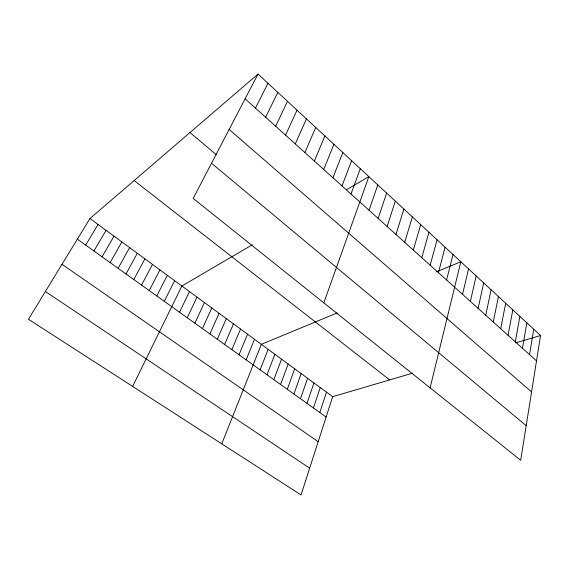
<?xml version="1.0" encoding="UTF-8"?>
<svg xmlns="http://www.w3.org/2000/svg" width="569" height="569" viewBox="0 0 569 569"><rect width="100%" height="100%" fill="white"/><g stroke="black" fill="none" stroke-linecap="round" stroke-linejoin="round"><path stroke-width="0.85" d="M540.55 335.532L520.692 460.271L193.183 198.41L258.02 74.062L540.55 335.532L515.621 342.865M529.533 354.615L533.743 329.238M522.463 348.256L526.858 322.858M515.308 341.82L519.881 316.407M508.053 335.297L512.818 309.87M500.713 328.697L505.67 303.256M493.28 322.004L498.43 296.556M485.748 315.233L491.104 289.77M478.116 308.37L483.678 282.9M470.385 301.414L476.161 275.944M462.554 294.372L468.543 268.895M430.1 387.838L460.833 261.754L436.558 271.804M446.58 279.998L453.016 254.521M438.429 272.665L445.093 247.195M430.164 265.239L437.07 239.769M421.793 257.707L428.941 232.244M413.307 250.068L420.704 224.62M404.701 242.33L412.354 216.896M395.974 234.478L403.89 209.058M387.126 226.519L395.313 201.12M412.639 373.157L332.673 396.685L301.044 494.938L28.45 319.259L89.966 218.524L258.02 74.062M319.799 412.539L326.492 392.148M313.419 407.98L320.255 387.567M378.15 218.446L386.614 193.069M306.983 403.371L313.953 382.944M369.046 210.26L377.795 184.911M300.482 398.727L307.594 378.271M293.917 394.033L301.172 373.563M323.825 302.864L368.854 176.632L346.45 189.733M287.288 389.296L294.692 368.804M280.595 384.509L288.149 364.004M350.973 194.008L360.291 168.709M273.838 379.672L281.548 359.153M342.012 185.942L351.614 160.678M267.01 374.793L274.877 354.252M260.118 369.864L268.141 349.309M332.929 177.77L342.823 152.542M221.761 443.841L261.342 344.316L337.303 312.879M323.718 169.484L333.911 144.298M246.128 359.857L254.471 339.28M239.03 354.779L247.536 334.188M314.373 161.077L324.878 135.941M231.853 349.651L240.531 329.046M224.606 344.465L233.454 323.853M304.899 152.556L315.724 127.463M217.287 339.231L226.313 318.604M209.89 333.946L219.093 313.306M295.29 143.914L306.435 118.871M202.422 328.598L211.803 307.957M285.546 135.152L297.025 110.158M194.868 323.199L204.435 302.552M187.244 317.744L196.995 297.089M275.659 126.254L287.48 101.325M179.534 312.232L189.477 291.57M132.641 386.408L181.881 285.994L252.252 244.834M265.631 117.235L277.8 92.37M164.313 301.35L174.633 280.673M255.453 108.082L267.978 83.28M156.802 295.98L167.322 275.304M149.22 290.56L159.932 269.877M141.56 285.076L152.464 264.4M133.822 279.543L144.924 258.867M126.005 273.952L137.314 253.276M118.11 268.305L129.618 247.629M110.123 262.601L121.851 241.932M102.064 256.832L113.999 236.163M93.913 251.007L106.069 230.345M85.677 245.118L98.06 224.463M45.385 291.52L309.657 468.173M62 264.322L318.178 441.722M77.363 239.165L326.115 417.056M89.966 218.524L332.673 396.685M134.149 180.544L389.673 379.914M211.526 163.232L526.197 425.676M189.996 132.541L216.206 154.626M229.143 129.44L531.567 391.941M245.125 98.793L536.51 360.895"/></g></svg>
